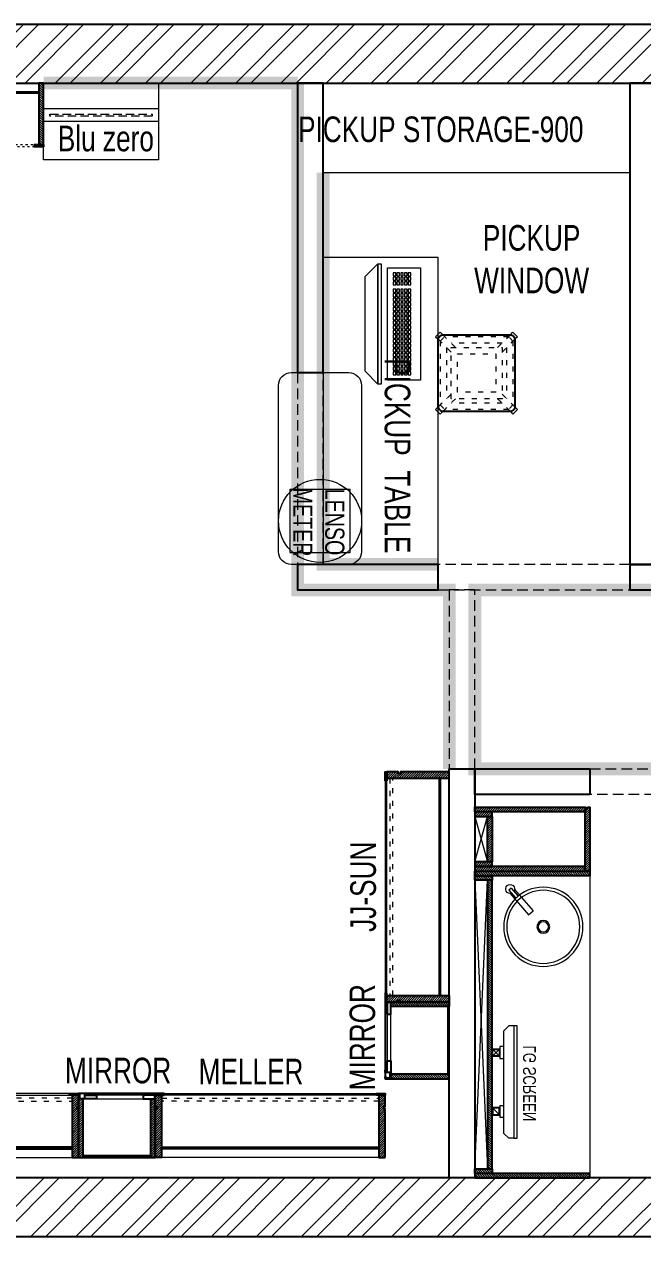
# Model space of a CAD drawing. Header units: feet. Extents: x 9678734 to 9693129, y -6872587 to -6867845.
# Drawn here: x 9687129 to 9689549, y -6872587 to -6867845 of the extents above; entities that cross this region are included whole.
import ezdxf

# ---------------------------------------------------------------- set-up
doc = ezdxf.new("R2010")
doc.units = ezdxf.units.FT
doc.header["$LTSCALE"] = 33
doc.header["$MEASUREMENT"] = 0
for name, pattern in [('a_p6_plan_L18$0$HIDDEN', [0.375, 0.25, -0.125]), ('ACAD_ISO03W100', [30, 12, -18]), ('D10_DASHED', [0.75, 0.5, -0.25])]:
    doc.linetypes.add(name, pattern=pattern)
doc.layers.add('A-WALL', color=1, linetype='Continuous')
for name, color, linetype, lineweight in [('A-WALL HATCH', 251, 'Continuous', 5), ('Floor-Unit', 1, 'Continuous', 13), ('HIDDEN LINE', 177, 'Continuous', 0), ('LENS-CURTAIN', 5, 'a_p6_plan_L18$0$HIDDEN', 9), ('LENS-FURNITURE', 13, 'Continuous', 9), ('LENS-PARTITION', 21, 'Continuous', 25), ('LENS-TEXT', 31, 'Continuous', 5), ('LENS_DIMENSION', 193, 'Continuous', 0), ('LENS_TEXT', 31, 'Continuous', 5), ('LK-EQPMT', 3, 'Continuous', 18), ('LK-FF&E FLOOR', 1, 'Continuous', 9), ('LK-FF&E WALL', 1, 'Continuous', 9), ('LK-FLUTTED FINISH', 20, 'Continuous', 30), ('LK-IT', 3, 'Continuous', 18), ('LK-MIRROR', 133, 'Continuous', 13), ('LK-TILES FINISH', 251, 'Continuous', 5), ('LN-ELEVATION-1', 81, 'Continuous', 25), ('LN-ELEVATION-2', 103, 'Continuous', 20), ('LN-ELEVATION-3', 125, 'Continuous', 18), ('LN-ELEVATION-4', 145, 'Continuous', 13), ('LN-ELEVATION-5', 167, 'Continuous', 5), ('LN-HATCH', 251, 'Continuous', 0), ('PLANO-TXT', 252, 'Continuous', 5), ('TV', 92, 'Continuous', 18)]:
    doc.layers.add(name, color=color, linetype=linetype, lineweight=lineweight)
doc.styles.add('LK TXT', font='GILC____.TTF', dxfattribs={"height": 100})
doc.styles.get("Standard").update_dxf_attribs({"font": 'GILC____.TTF'})
pattern_1 = [(45, (3990327.2935, 1709214.6916), (-4.4901280605, 4.4901280605), [])]
pattern_2 = [(45, (4208834.247, 1706614.74), (-4.4901280605, 4.4901280605), [])]
pattern_3 = [(45, (4209134.247, 1706614.74), (-4.4901280605, 4.4901280605), [])]
pattern_4 = [(45, (35858.5, -100655.3575), (-4.4194174, 4.4194174), [])]

# ---------------------------------------------------------------- blocks, each defined once
blk = doc.blocks.new('A$C88363049')
at = {"layer": 'A-WALL HATCH'}
h = blk.add_hatch(dxfattribs=at)
h.set_pattern_fill('ANSI32', color=256, scale=333)
h.set_pattern_definition([(45, (-4682894.86, 5459095.81), (-88.2999593, 88.2999593), []), (45, (-4682835.99, 5459095.81), (-88.2999593, 88.2999593), [])])
h.paths.add_polyline_path([(-14185, 3842), (-14185, 3912), (-14365, 3912), (-14365, 3842)])
h.paths.add_polyline_path([(-14187, 455), (-14187, 530), (-14365, 530), (-14365, 455)])
h.paths.add_polyline_path([(-6690, 0), (-6690, 230), (-13567, 230), (-13567, 0)])
h.paths.add_polyline_path([(-670, 0), (-670, 230), (-6180, 230), (-6180, 0)])
h.paths.add_polyline_path([(0, 385), (0, 4267), (-230, 4267), (-230, 385)])
h.paths.add_polyline_path([(-685, 4512), (-685, 4742), (-13855, 4742), (-13855, 4512)])
at = {"layer": 'A-WALL'}
for p, q in [((-14364.5, 4742), (0, 4742)), ((-13855, 4512), (-685, 4512)), ((-670, 230), (-6180, 230)), ((0, 0), (-14365.3, 0))]:
    blk.add_line(p, q, dxfattribs=at)
blk = doc.blocks.new('CLENS 600 TYPE 6')
at = {"layer": 'LN-ELEVATION-1', "ltscale": 0.5}
blk.add_lwpolyline([(130, -225), (-130, -225, -0.414214), (-150, -205), (-150, 55, -0.414214), (-130, 75), (130, 75, -0.414214), (150, 55), (150, -205, -0.414214)], format="xyb", close=True, dxfattribs=at)
at = {"layer": 'LN-ELEVATION-3', "linetype": 'ACAD_ISO03W100', "ltscale": 0.05}
for p, q in [((-100, 7.3), (-142.4, 49.7)), ((-142.4, -199.7), (-142.4, 49.7)), ((-82.3, 25), (-124.7, 67.4)), ((124.7, 67.4), (-124.7, 67.4)), ((82.3, 25), (124.7, 67.4)), ((100, 7.3), (142.4, 49.7)), ((142.4, -199.7), (142.4, 49.7)), ((-117.4, -174.7), (-117.4, 24.7)), ((99.7, 42.4), (-99.7, 42.4)), ((117.4, -174.7), (117.4, 24.7)), ((-100, -157.3), (-142.4, -199.7)), ((-82.3, -175), (-124.7, -217.4)), ((82.3, -175), (124.7, -217.4)), ((100, -157.3), (142.4, -199.7)), ((124.7, -217.4), (-124.7, -217.4)), ((99.7, -192.4), (-99.7, -192.4))]:
    blk.add_line(p, q, dxfattribs=at)
for points in [[(-132.2, 74.9), (-124.7, 67.4), (-142.4, 49.7), (-149.9, 57.2)], [(132.2, 74.9), (124.7, 67.4), (142.4, 49.7), (149.9, 57.2)], [(-132.2, -224.9), (-124.7, -217.4), (-142.4, -199.7), (-149.9, -207.2)], [(132.2, -224.9), (124.7, -217.4), (142.4, -199.7), (149.9, -207.2)]]:
    blk.add_lwpolyline(points, dxfattribs=at)
for points in [[(100, -175), (-100, -175), (-100, 25), (100, 25)], [(75, -150), (-75, -150), (-75, 0), (75, 0)]]:
    blk.add_lwpolyline(points, close=True, dxfattribs=at)
at = {"layer": 'LN-ELEVATION-5', "ltscale": 0.5}
for points in [[(-149.9, 57.2), (-160.1, 67.4), (-142.4, 85.1), (-132.2, 74.9)], [(149.9, 57.2), (160.1, 67.4), (142.4, 85.1), (132.2, 74.9)], [(-149.9, -207.2), (-160.1, -217.4), (-142.4, -235.1), (-132.2, -224.9)], [(149.9, -207.2), (160.1, -217.4), (142.4, -235.1), (132.2, -224.9)]]:
    blk.add_lwpolyline(points, dxfattribs=at)
blk = doc.blocks.new('*U26')
at = {"layer": 'LK-EQPMT', "ltscale": 12}
blk.add_lwpolyline([(6, 4.9), (-6, 4.9), (-6, -4.9), (6, -4.9)], close=True, dxfattribs=at)
blk = doc.blocks.new('*U27')
at = {"color": 0, "linetype": 'ByBlock', "lineweight": -2}
for p in [(0, 0), (18, 0), (35.9, 0), (53.9, 0), (71.8, 0), (89.8, 0), (107.8, 0), (125.7, 0), (143.7, 0), (161.6, 0), (179.6, 0), (197.6, 0), (215.5, 0), (233.5, 0), (251.4, 0), (269.4, 0), (287.4, 0), (305.3, 0), (323.3, 0), (0, -14.7), (0, -29.5), (0, -44.2), (18, -14.7), (18, -29.5), (18, -44.2), (35.9, -14.7), (35.9, -29.5), (35.9, -44.2), (53.9, -14.7), (53.9, -29.5), (53.9, -44.2), (71.8, -14.7), (71.8, -29.5), (71.8, -44.2), (89.8, -14.7), (89.8, -29.5), (89.8, -44.2), (107.8, -14.7), (107.8, -29.5), (107.8, -44.2), (125.7, -14.7), (125.7, -29.5), (125.7, -44.2), (143.7, -14.7), (143.7, -29.5), (143.7, -44.2), (161.6, -14.7), (161.6, -29.5), (161.6, -44.2), (179.6, -14.7), (179.6, -29.5), (179.6, -44.2), (197.6, -14.7), (197.6, -29.5), (197.6, -44.2), (215.5, -14.7), (215.5, -29.5), (215.5, -44.2), (233.5, -14.7), (233.5, -29.5), (233.5, -44.2), (251.4, -14.7), (251.4, -29.5), (251.4, -44.2), (269.4, -14.7), (269.4, -29.5), (269.4, -44.2), (287.4, -14.7), (287.4, -29.5), (287.4, -44.2), (305.3, -14.7), (305.3, -29.5), (305.3, -44.2), (323.3, -14.7), (323.3, -29.5), (323.3, -44.2), (0, -59), (18, -59), (35.9, -59), (53.9, -59), (71.8, -59), (89.8, -59), (107.8, -59), (125.7, -59), (143.7, -59), (161.6, -59), (179.6, -59), (197.6, -59), (215.5, -59), (233.5, -59), (251.4, -59), (269.4, -59), (287.4, -59), (305.3, -59), (323.3, -59)]:
    blk.add_blockref('*U26', p, dxfattribs=at)
blk = doc.blocks.new('*U24')
at = {"layer": 'LK-EQPMT', "ltscale": 12}
blk.add_lwpolyline([(6, 4.9), (-6, 4.9), (-6, -4.9), (6, -4.9)], close=True, dxfattribs=at)
blk = doc.blocks.new('*U25')
at = {"color": 0, "linetype": 'ByBlock', "lineweight": -2}
for p in [(0, 0), (18, 0), (35.9, 0), (0, -14.7), (0, -29.5), (0, -44.2), (18, -14.7), (18, -29.5), (18, -44.2), (35.9, -14.7), (35.9, -29.5), (35.9, -44.2), (0, -59), (18, -59), (35.9, -59)]:
    blk.add_blockref('*U24', p, dxfattribs=at)
blk = doc.blocks.new('*U19')
at = {"ltscale": 12}
blk.add_lwpolyline([(8, 0), (8, 129.1), (448, 129.1), (448, 0)], close=True, dxfattribs=at)
for name, p in [('*U27', (35.2, 101.6)), ('*U25', (386.6, 101.6))]:
    blk.add_blockref(name, p)
blk = doc.blocks.new('Pickup table PC')
at = {"layer": 'LN-ELEVATION-2', "ltscale": 0.5}
for points in [[(470, 50), (0, 50), (0, 62), (470, 62)], [(420, 0), (50, 0), (0, 50), (470, 50)]]:
    blk.add_lwpolyline(points, close=True, dxfattribs=at)
blk = doc.blocks.new('MIRROR')
at = {"layer": 'LN-HATCH', "ltscale": 0.5}
h = blk.add_hatch(dxfattribs=at)
h.set_pattern_fill('ANSI31', color=256, scale=2)
h.set_pattern_definition([(45, (4060433.7416, 1708720.787), (-4.4901280605, 4.4901280605), [])])
h.paths.add_polyline_path([(212.9, 101.3), (230.9, 101.3), (230.9, -127.7), (212.9, -127.7)])
h.paths.add_polyline_path([(230.9, 95.3), (494.9, 95.3), (494.9, 101.3), (230.9, 101.3)])
h.paths.add_polyline_path([(512.9, 101.3), (494.9, 101.3), (494.9, -127.7), (512.9, -127.7)])
at = {"layer": 'Defpoints'}
blk.add_lwpolyline([(512.9, 101.3), (212.9, 101.3), (212.9, -148.7), (512.9, -148.7)], close=True, dxfattribs=at)
at = {"layer": 'LN-ELEVATION-1'}
for points in [[(212.9, 101.3), (230.9, 101.3), (230.9, -127.7), (212.9, -127.7)], [(230.9, 95.3), (494.9, 95.3), (494.9, 101.3), (230.9, 101.3)], [(512.9, 101.3), (494.9, 101.3), (494.9, -127.7), (512.9, -127.7)], [(259.9, -141.7), (259.9, -127.7), (214.9, -127.7), (214.9, -148.7), (223.9, -148.7), (223.9, -147.2), (216.4, -147.2), (216.4, -141.7)], [(442.9, -141.7), (442.9, -127.7), (487.9, -127.7), (487.9, -148.7), (478.9, -148.7), (478.9, -147.2), (486.4, -147.2), (486.4, -141.7)], [(504.9, -148.7), (504.9, -147.2), (509.4, -147.2), (509.4, -129.2), (487.9, -129.2), (487.9, -127.7), (510.9, -127.7), (510.9, -148.7)]]:
    blk.add_lwpolyline(points, close=True, dxfattribs=at)
at = {"layer": 'LN-ELEVATION-2', "color": 4, "lineweight": 0}
blk.add_lwpolyline([(216.4, -141.7), (486.4, -141.7), (486.4, -147.2), (216.4, -147.2)], close=True, dxfattribs=at)
at = {"layer": 'LN-ELEVATION-2'}
blk.add_lwpolyline([(259.9, -141.7), (442.9, -141.7), (442.9, -127.7), (259.9, -127.7)], close=True, dxfattribs=at)
at = {"layer": 'LN-ELEVATION-4', "ltscale": 0.5}
blk.add_line((478.9, -148.7), (223.9, -148.7), dxfattribs=at)
blk = doc.blocks.new('CLENS 600')
at = {"layer": 'LN-HATCH', "ltscale": 0.5}
h = blk.add_hatch(dxfattribs=at)
h.set_pattern_fill('ANSI31', color=256, scale=2)
h.set_pattern_definition(pattern_1)
h.paths.add_polyline_path([(-600, 0), (-582, 0), (-582, -240), (-600, -240)])
h = blk.add_hatch(dxfattribs=at)
h.set_pattern_fill('ANSI31', color=256, scale=2)
h.set_pattern_definition([(45, (3975657.573, 1709214.6916), (-4.490128061, 4.490128061), [])])
h.paths.add_polyline_path([(-18, 0), (0, 0), (0, -240), (-18, -240)])
h = blk.add_hatch(dxfattribs=at)
h.set_pattern_fill('ANSI31', color=256, scale=2)
h.set_pattern_definition([(45, (3990252.2935, 1709214.6916), (-4.4901280605, 4.4901280605), [])])
h.paths.add_polyline_path([(-582, -40), (-18, -40), (-18, -34), (-582, -34)])
h = blk.add_hatch(dxfattribs=at)
h.set_pattern_fill('ANSI31', color=256, scale=2)
h.set_pattern_definition(pattern_1)
h.paths.add_polyline_path([(-600, -250), (-565, -250), (-565, -240), (-600, -240)])
h = blk.add_hatch(dxfattribs=at)
h.set_pattern_fill('ANSI31', color=256, scale=2)
h.set_pattern_definition([(45, (3990177.2935, 1709214.6916), (-4.4901280605, 4.4901280605), [])])
h.paths.add_polyline_path([(-35, -250), (0, -250), (0, -240), (-35, -240)])
at = {"layer": 'HIDDEN LINE', "linetype": 'ACAD_ISO03W100', "ltscale": 0.02}
for p, q in [((-35, -240), (-565, -240)), ((-565, -250), (-35, -250))]:
    blk.add_line(p, q, dxfattribs=at)
at = {"layer": 'LN-ELEVATION-1', "ltscale": 0.5}
for points in [[(-600, 0), (-582, 0), (-582, -240), (-600, -240)], [(-18, 0), (0, 0), (0, -240), (-18, -240)], [(-582, -40), (-18, -40), (-18, -34), (-582, -34)], [(-600, -250), (-565, -250), (-565, -240), (-600, -240)], [(-35, -250), (0, -250), (0, -240), (-35, -240)]]:
    blk.add_lwpolyline(points, close=True, dxfattribs=at)
at = {"layer": 'LN-ELEVATION-4'}
blk.add_line((-18, 0), (-582, 0), dxfattribs=at)
blk = doc.blocks.new('JJ SH 900')
at = {"layer": 'LN-HATCH', "ltscale": 0.5}
h = blk.add_hatch(dxfattribs=at)
h.set_pattern_fill('ANSI31', color=256, scale=50)
h.paths.add_polyline_path([(-911.8, 0), (-911.8, -190), (-905.8, -190), (-905.8, -200), (-911.8, -200), (-911.8, -244), (-886.8, -244), (-886.8, 0)])
h = blk.add_hatch(dxfattribs=at)
h.set_pattern_fill('ANSI31', color=256, scale=2)
h.set_pattern_definition(pattern_2)
h.paths.add_polyline_path([(-11.8, 0), (-11.8, -190), (-17.8, -190), (-17.8, -200), (-11.8, -200), (-11.8, -244), (-36.8, -244), (-36.8, 0)])
h = blk.add_hatch(dxfattribs=at)
h.set_pattern_fill('ANSI31', color=256, scale=2)
h.set_pattern_definition(pattern_3)
h.paths.add_polyline_path([(-36.8, -40), (-886.8, -40), (-886.8, -34), (-36.8, -34)])
h = blk.add_hatch(dxfattribs=at)
h.set_pattern_fill('ANSI31', color=256, scale=2)
h.set_pattern_definition(pattern_3)
h.paths.add_polyline_path([(-876.8, -244), (-876.8, -250), (-911.8, -250), (-911.8, -244)])
h = blk.add_hatch(dxfattribs=at)
h.set_pattern_fill('ANSI31', color=256, scale=2)
h.set_pattern_definition(pattern_2)
h.paths.add_polyline_path([(-46.8, -244), (-46.8, -250), (-11.8, -250), (-11.8, -244)])
at = {"layer": 'LN-ELEVATION-1', "ltscale": 0.5}
for points in [[(-911.8, 0), (-911.8, -190), (-905.8, -190), (-905.8, -200), (-911.8, -200), (-911.8, -244), (-886.8, -244), (-886.8, 0)], [(-11.8, 0), (-11.8, -190), (-17.8, -190), (-17.8, -200), (-11.8, -200), (-11.8, -244), (-36.8, -244), (-36.8, 0)], [(-36.8, -40), (-886.8, -40), (-886.8, -34), (-36.8, -34)], [(-876.8, -244), (-876.8, -250), (-911.8, -250), (-911.8, -244)], [(-46.8, -244), (-46.8, -250), (-11.8, -250), (-11.8, -244)]]:
    blk.add_lwpolyline(points, close=True, dxfattribs=at)
at = {"layer": 'LN-ELEVATION-3', "ltscale": 0.5}
for p, q in [((-886.8, 0), (-36.8, 0)), ((-876.8, -244), (-46.8, -244)), ((-46.8, -250), (-876.8, -250))]:
    blk.add_line(p, q, dxfattribs=at)
at = {"layer": 'LN-ELEVATION-4', "linetype": 'ACAD_ISO03W100', "ltscale": 0.05}
blk.add_lwpolyline([(-886.8, -220), (-36.8, -220), (-36.8, -232), (-886.8, -232)], close=True, dxfattribs=at)
blk = doc.blocks.new('rtf')
at = {"color": 0, "linetype": 'ByBlock', "lineweight": -2}
for p, q in [((16425.3, -172793.1), (16535.3, -172793.1)), ((16535.3, -172793.1), (16535.3, -172817.1)), ((16412.5, -172798.8), (16452.4, -172798.8)), ((16412.5, -172810.8), (16412.5, -172798.8)), ((16412.5, -172810.8), (16452.4, -172810.8)), ((16425.3, -172817.1), (16535.3, -172817.1))]:
    blk.add_line(p, q, dxfattribs=at)
for centre, radius, start, end in [((16412.5, -172805.1), 17.5, 21.0506, 340.9422), ((16444.5, -172804.8), 9.89, 322.6562, 37.3438)]:
    blk.add_arc(centre, radius, start, end, dxfattribs=at)
blk = doc.blocks.new('dsg')
at = {"color": 0, "linetype": 'ByBlock', "lineweight": -2}
for radius in [155, 143, 25, 20]:
    blk.add_circle((11491.5, -171102.6), radius, dxfattribs=at)
blk.add_blockref('rtf', (-5117.5, 1702.9), dxfattribs=at)
blk = doc.blocks.new('CLINIC - CABINET SINK')
at = {"layer": 'LN-HATCH', "ltscale": 0.5}
h = blk.add_hatch(dxfattribs=at)
h.set_pattern_fill('ANSI31', color=256, scale=2)
h.set_pattern_definition([(45, (4052861.5004, 1708016.356), (-4.4901280605, 4.4901280605), [])])
h.paths.add_polyline_path([(-563.4, 157), (564.6, 157), (564.6, 175), (-563.4, 175)])
h.paths.add_polyline_path([(582.6, 225), (600.6, 225), (600.6, -225), (582.6, -225)])
h.paths.add_polyline_path([(564.6, 225), (582.6, 225), (582.6, 157), (564.6, 157)])
h.paths.add_polyline_path([(-581.4, 225), (-599.4, 225), (-599.4, -225), (-581.4, -225)])
h.paths.add_polyline_path([(-581.4, 225), (-563.4, 225), (-563.4, 157), (-581.4, 157)])
at = {"layer": 'LN-ELEVATION-1', "ltscale": 0.5}
for points in [[(-581.4, 225), (-599.4, 225), (-599.4, -225), (-581.4, -225)], [(-581.4, 225), (-563.4, 225), (-563.4, 157), (-581.4, 157)], [(564.6, 225), (582.6, 225), (582.6, 157), (564.6, 157)], [(582.6, 225), (600.6, 225), (600.6, -225), (582.6, -225)], [(-563.4, 157), (564.6, 157), (564.6, 175), (-563.4, 175)]]:
    blk.add_lwpolyline(points, close=True, dxfattribs=at)
at = {"layer": 'LN-ELEVATION-2', "ltscale": 0.5}
blk.add_line((582.6, -225), (-581.4, -225), dxfattribs=at)
at = {"layer": 'LN-HATCH', "ltscale": 0.5}
for p, q in [((564.6, 225), (-563.4, 175)), ((-563.4, 225), (564.6, 175))]:
    blk.add_line(p, q, dxfattribs=at)
at = {"layer": 'LN-ELEVATION-3', "xscale": -1, "rotation": 41.1558274151866}
blk.add_blockref('dsg', (-103569.3, 136346.7), dxfattribs=at)
blk = doc.blocks.new('CLINIC SCREEN')
at = {"layer": 'TV', "ltscale": 12}
for p, q in [((-220, -19.4), (-200.6, 0)), ((200.6, 0), (-200.6, 0)), ((-138.5, 0), (-138.5, 15.5)), ((-138.5, 15.5), (-92, 15.5)), ((-92, 15.5), (-92, 0)), ((92, 15.5), (92, 0)), ((92, 15.5), (138.5, 15.5)), ((138.5, 0), (138.5, 15.5)), ((220, -19.4), (200.6, 0)), ((-220, -38.8), (-220, -19.4)), ((220, -38.8), (220, -19.4))]:
    blk.add_line(p, q, dxfattribs=at)
at = {"layer": 'TV'}
for p, q in [((-103.1, 42.9), (-127.4, 18.6)), ((-127.4, 42.9), (-103.1, 18.6)), ((102.7, 42.9), (127, 18.6))]:
    blk.add_line(p, q, dxfattribs=at)
for points in [[(-130.4, 15.5), (-100.1, 15.5), (-100.1, 45.9), (-130.4, 45.9)], [(-127.4, 18.6), (-103.1, 18.6), (-103.1, 42.9), (-127.4, 42.9)], [(130, 15.5), (99.7, 15.5), (99.7, 45.9), (130, 45.9)], [(127, 18.6), (102.7, 18.6), (102.7, 42.9), (127, 42.9)]]:
    blk.add_lwpolyline(points, close=True, dxfattribs=at)
at = {"layer": 'TV', "ltscale": 12}
blk.add_lwpolyline([(-220, -51.7), (-220, -38.8), (220, -38.8), (220, -51.7)], close=True, dxfattribs=at)
at = {"layer": 'Floor-Unit', "color": 0, "ltscale": 2, "insert": (5.2, -100.4), "char_height": 50, "attachment_point": 5}
blk.add_mtext_dynamic_manual_height_columns('LG SCREEN', width=466.48, gutter_width=12.5, heights=[0], dxfattribs=at)
blk = doc.blocks.new('CLINIC - MOP CLOSET')
at = {"layer": 'LN-HATCH', "ltscale": 0.5}
h = blk.add_hatch(dxfattribs=at)
h.set_pattern_fill('ANSI31', color=256, scale=50, angle=360)
h.set_pattern_definition(pattern_4)
h.paths.add_polyline_path([(-106.4, 216), (-124.4, 216), (-124.4, -216), (-106.4, -216)])
h = blk.add_hatch(dxfattribs=at)
h.set_pattern_fill('ANSI31', color=256, scale=50, angle=360)
h.set_pattern_definition(pattern_4)
h.paths.add_polyline_path([(-106.4, 216), (-88.4, 216), (-88.4, 148), (-106.4, 148)])
h = blk.add_hatch(dxfattribs=at)
h.set_pattern_fill('ANSI31', color=256, scale=50, angle=360)
h.set_pattern_definition(pattern_4)
h.paths.add_polyline_path([(89.6, 216), (107.6, 216), (107.6, 148), (89.6, 148)])
h = blk.add_hatch(dxfattribs=at)
h.set_pattern_fill('ANSI31', color=256, scale=50, angle=360)
h.set_pattern_definition(pattern_4)
h.paths.add_polyline_path([(107.6, 216), (125.6, 216), (125.6, -216), (107.6, -216)])
h = blk.add_hatch(dxfattribs=at)
h.set_pattern_fill('ANSI31', color=256, scale=50, angle=360)
h.set_pattern_definition(pattern_4)
h.paths.add_polyline_path([(-88.4, 148), (89.6, 148), (89.6, 166), (-88.4, 166)])
h = blk.add_hatch(dxfattribs=at)
h.set_pattern_fill('ANSI31', color=256, scale=50, angle=360)
h.set_pattern_definition([(45, (35894.5, -101037.3575), (-4.4194174, 4.4194174), [])])
h.paths.add_polyline_path([(-115.4, -216), (-124.4, -225), (-124.4, -234), (125.6, -234), (125.6, -216)])
at = {"layer": 'LN-ELEVATION-1', "ltscale": 0.5}
for points in [[(-106.4, 216), (-124.4, 216), (-124.4, -216), (-106.4, -216)], [(-106.4, 216), (-88.4, 216), (-88.4, 148), (-106.4, 148)], [(89.6, 216), (107.6, 216), (107.6, 148), (89.6, 148)], [(107.6, 216), (125.6, 216), (125.6, -216), (107.6, -216)], [(-88.4, 148), (89.6, 148), (89.6, 166), (-88.4, 166)], [(-124.4, -225), (-124.4, -234), (125.6, -234), (125.6, -216), (-115.4, -216)]]:
    blk.add_lwpolyline(points, close=True, dxfattribs=at)
at = {"layer": 'LN-HATCH', "ltscale": 0.5}
for p, q in [((89.6, 216), (-88.4, 166)), ((-88.4, 216), (89.6, 166))]:
    blk.add_line(p, q, dxfattribs=at)
blk = doc.blocks.new('BLUE ZERO')
at = {"layer": 'LENS-FURNITURE', "ltscale": 0.5}
for points in [[(86206.7, 120883.4), (86206.7, 120433.4), (85906.7, 120433.4), (85906.7, 120883.4)], [(86106.7, 120883.4), (86106.7, 120433.4), (86056.7, 120433.4), (86056.7, 120883.4)]]:
    blk.add_lwpolyline(points, close=True, dxfattribs=at)
at = {"layer": 'LENS-FURNITURE', "linetype": 'D10_DASHED', "ltscale": 2}
blk.add_lwpolyline([(86085.7, 120858.4), (86085.7, 120458.4), (86077.7, 120458.4), (86077.7, 120858.4)], close=True, dxfattribs=at)
blk = doc.blocks.new('JJ SH 1200')
at = {"layer": 'LN-HATCH', "ltscale": 0.5}
h = blk.add_hatch(dxfattribs=at)
h.set_pattern_fill('ANSI31', color=256, scale=2)
h.set_pattern_definition([(45, (4097187.331, 1708800.267), (-4.4901280605, 4.4901280605), [])])
h.paths.add_polyline_path([(792.1, 220), (792.1, 30), (786.1, 30), (786.1, 20), (792.1, 20), (792.1, -24), (767.1, -24), (767.1, 220)])
h.paths.add_polyline_path([(-382.9, 180), (767.1, 180), (767.1, 186), (-382.9, 186)])
h.paths.add_polyline_path([(757.1, -24), (757.1, -30), (792.1, -30), (792.1, -24)])
h.paths.add_polyline_path([(-407.9, 220), (-407.9, 30), (-401.9, 30), (-401.9, 20), (-407.9, 20), (-407.9, -24), (-382.9, -24), (-382.9, 220)])
h.paths.add_polyline_path([(-372.9, -24), (-372.9, -30), (-407.9, -30), (-407.9, -24)])
at = {"layer": 'LN-ELEVATION-1', "ltscale": 0.5}
for points in [[(-407.9, 220), (-407.9, 30), (-401.9, 30), (-401.9, 20), (-407.9, 20), (-407.9, -24), (-382.9, -24), (-382.9, 220)], [(792.1, 220), (792.1, 30), (786.1, 30), (786.1, 20), (792.1, 20), (792.1, -24), (767.1, -24), (767.1, 220)], [(-382.9, 180), (767.1, 180), (767.1, 186), (-382.9, 186)], [(-372.9, -24), (-372.9, -30), (-407.9, -30), (-407.9, -24)], [(757.1, -24), (757.1, -30), (792.1, -30), (792.1, -24)]]:
    blk.add_lwpolyline(points, close=True, dxfattribs=at)
at = {"layer": 'LN-ELEVATION-3', "ltscale": 0.5}
for p, q in [((767.1, 220), (-382.9, 220)), ((757.1, -24), (-372.9, -24)), ((-372.9, -30), (757.1, -30))]:
    blk.add_line(p, q, dxfattribs=at)
at = {"layer": 'LN-ELEVATION-4', "linetype": 'ACAD_ISO03W100', "ltscale": 0.05}
blk.add_lwpolyline([(767.1, 0), (-382.9, 0), (-382.9, -12), (767.1, -12)], close=True, dxfattribs=at)

msp = doc.modelspace()

# ---------------------------------------------------------------- linework, layer by layer
at = {"layer": 'LENS-CURTAIN', "ltscale": 5}
for points in [[(9688298.7, -6869957.5), (9688298.7, -6869207.5), (9688198.7, -6869207.5), (9688198.7, -6869957.5)], [(9688748.7, -6870057.5), (9689498.7, -6870057.5), (9689498.7, -6869957.5), (9688748.7, -6869957.5)], [(9688791.7, -6870757.2), (9688891.7, -6870757.2), (9688891.7, -6870057.5), (9688791.7, -6870057.5)], [(9689341.7, -6870757.2), (9690091.7, -6870757.2), (9690091.7, -6870857.2), (9689341.7, -6870857.2)]]:
    msp.add_lwpolyline(points, close=True, dxfattribs=at)
at = {"layer": 'LENS-PARTITION'}
for points in [[(9688198.7, -6868075), (9688198.7, -6869207.5), (9688298.7, -6869207.5), (9688298.7, -6868075)], [(9689498.7, -6868075), (9689498.7, -6869957.5), (9689598.7, -6869957.5), (9689598.7, -6868075)], [(9688748.7, -6869957.5), (9688198.7, -6869957.5), (9688198.7, -6870057.5), (9688748.7, -6870057.5)], [(9690498.7, -6869957.5), (9689498.7, -6869957.5), (9689498.7, -6870057.5), (9690498.7, -6870057.5)], [(9688791.7, -6870757.2), (9688891.7, -6870757.2), (9688891.7, -6872357.2), (9688791.7, -6872357.2)], [(9689341.7, -6870857.2), (9688891.7, -6870857.2), (9688891.7, -6870757.2), (9689341.7, -6870757.2)]]:
    msp.add_lwpolyline(points, close=True, dxfattribs=at)
at = {"layer": 'LK-EQPMT'}
msp.add_lwpolyline([(9688168.7, -6869910.4), (9688403.7, -6869910.4), (9688403.7, -6869664.4), (9688168.7, -6869664.4)], close=True, dxfattribs=at)
at = {"layer": 'LK-FF&E WALL'}
for points in [[(9689498.7, -6868425), (9689498.7, -6868075), (9688298.7, -6868075), (9688298.7, -6868425)], [(9688298.7, -6868757.5), (9688298.7, -6869957.5), (9688748.7, -6869957.5), (9688748.7, -6868757.5)]]:
    msp.add_lwpolyline(points, close=True, dxfattribs=at)
msp.add_lwpolyline([(9688173.7, -6869207.5), (9688398.7, -6869207.5, -0.414214), (9688448.7, -6869257.5), (9688448.7, -6869907.5, -0.414214), (9688398.7, -6869957.5), (9688173.7, -6869957.5, -0.414214), (9688123.7, -6869907.5), (9688123.7, -6869257.5, -0.414214)], format="xyb", close=True, dxfattribs=at)
msp.add_circle((9688286.2, -6869787.4), 162.5, dxfattribs=at)
at = {"layer": 'LK-FLUTTED FINISH', "linetype": 'ACAD_ISO03W100', "ltscale": 0.05, "const_width": 50}
msp.add_lwpolyline([(9688198.7, -6868075), (9688198.7, -6870057.5), (9688748.7, -6870057.5), (9688791.7, -6870057.5), (9688791.7, -6870757.2)], dxfattribs=at)
at = {"layer": 'LK-MIRROR', "linetype": 'ACAD_ISO03W100', "ltscale": 0.05, "const_width": 50}
msp.add_lwpolyline([(9688198.7, -6868075), (9687204.7, -6868075)], dxfattribs=at)
at = {"layer": 'LK-TILES FINISH', "color": 212, "linetype": 'ACAD_ISO03W100', "ltscale": 0.05, "const_width": 50}
for points in [[(9688298.7, -6868425), (9688298.7, -6869957.5), (9688748.7, -6869957.5)], [(9691298.7, -6870057.5), (9691298.7, -6870757.2), (9688891.7, -6870757.2), (9688891.7, -6870057.5), (9690498.7, -6870057.5)]]:
    msp.add_lwpolyline(points, dxfattribs=at)

# ---------------------------------------------------------------- block references
at = {"layer": 'LENS_DIMENSION'}
msp.add_blockref('A$C88363049', (9693128.7, -6872587), dxfattribs=at)
at = {"layer": 'LK-FF&E FLOOR', "rotation": 90}
msp.add_blockref('BLUE ZERO', (9808088.2, -6954281.7), dxfattribs=at)
at = {"layer": 'LK-FF&E WALL', "xscale": -1}
msp.add_blockref('CLENS 600', (9686604.7, -6868075), dxfattribs=at)
at = {"layer": 'LK-FF&E WALL'}
for name, p, rotation in [('CLENS 600 TYPE 6', (9688823.7, -6869209.3), 89.99999999999991), ('CLINIC - CABINET SINK', (9689116.7, -6871757.6), 90.00000000000003), ('MIRROR', (9688690.4, -6871456.1), 269.9999999999999), ('JJ SH 1200', (9686933.8, -6872057), 180), ('MIRROR', (9687854.7, -6872175.6), 179.9999999999999), ('JJ SH 900', (9687629.9, -6872277), 180)]:
    msp.add_blockref(name, p, dxfattribs=dict(at, rotation=rotation))
at = {"layer": 'LK-FF&E WALL', "xscale": -1}
for name, p, rotation in [('JJ SH 900', (9688791.7, -6870757.2), 270), ('CLINIC - MOP CLOSET', (9689107.7, -6871031.3), 90)]:
    msp.add_blockref(name, p, dxfattribs=dict(at, rotation=rotation))
at = {"layer": 'LK-IT', "rotation": 270}
msp.add_blockref('Pickup table PC', (9688462.9, -6868782), dxfattribs=at)
at = {"layer": 'LK-IT', "ltscale": 0.5, "rotation": 89.99999999999996}
msp.add_blockref('*U19', (9688679.1, -6869245.1), dxfattribs=at)
at = {"layer": 'LK-IT', "xscale": -1, "rotation": 89.99999999999991}
msp.add_blockref('CLINIC SCREEN', (9689005.6, -6871982), dxfattribs=at)

# ---------------------------------------------------------------- texts
at = {"layer": 'LENS-TEXT', "color": 0, "linetype": 'Continuous', "ltscale": 3, "insert": (9688744.3, -6868256.5), "char_height": 100, "attachment_point": 5, "style": 'LK TXT'}
msp.add_mtext_dynamic_manual_height_columns(' PICKUP STORAGE-900', width=1099.487, gutter_width=1, heights=[0], dxfattribs=at)
at = {"layer": 'LENS-TEXT', "color": 0, "linetype": 'Continuous', "ltscale": 3, "attachment_point": 5, "rotation": 270, "style": 'LK TXT'}
for s, width, gutter_width, insert, char_height in [('PICKUP  TABLE  ', 783.964, 1, (9688588.6, -6869532.4), 100), ('LENSO\\PMETER', 353.056, 0.5, (9688281.4, -6869791.7), 75)]:
    msp.add_mtext_dynamic_manual_height_columns(s, width=width, gutter_width=gutter_width, heights=[0], dxfattribs=dict(at, insert=insert, char_height=char_height))
at = {"layer": 'LENS_TEXT', "linetype": 'Continuous', "ltscale": 3, "insert": (9689114, -6868764.4), "char_height": 100, "attachment_point": 5}
msp.add_mtext_dynamic_manual_height_columns('PICKUP WINDOW', width=730.507, gutter_width=1, heights=[0], dxfattribs=at)
at = {"layer": 'LENS_TEXT', "linetype": 'Continuous', "ltscale": 3, "insert": (9688452.4, -6871806.8, -23744), "char_height": 100, "width": 324.474, "attachment_point": 5, "rotation": 90, "style": 'LK TXT'}
msp.add_mtext('{\\C7;MIRROR}', dxfattribs=at)
at = {"layer": 'LENS_TEXT', "linetype": 'Continuous', "ltscale": 3, "insert": (9687496.4, -6871937.6, -23744), "char_height": 100, "width": 324.474, "attachment_point": 5, "style": 'LK TXT'}
msp.add_mtext('{\\C7;MIRROR}', dxfattribs=at)
at = {"layer": 'PLANO-TXT', "linetype": 'Continuous', "ltscale": 3, "char_height": 100, "attachment_point": 5, "style": 'LK TXT'}
for s, insert, width in [('\\pt800;Blu zero', (9687448.5, -6868292.5), 510.552), ('MELLER', (9688016.2, -6871940.9, -23744), 149.547)]:
    msp.add_mtext(s, dxfattribs=dict(at, insert=insert, width=width))
at = {"layer": 'PLANO-TXT', "linetype": 'Continuous', "ltscale": 3, "insert": (9688455.6, -6871218.1, -23744), "char_height": 100, "width": 149.547, "attachment_point": 5, "rotation": 90, "style": 'LK TXT'}
msp.add_mtext('JJ-SUN', dxfattribs=at)

doc.saveas('drawing.dxf')
